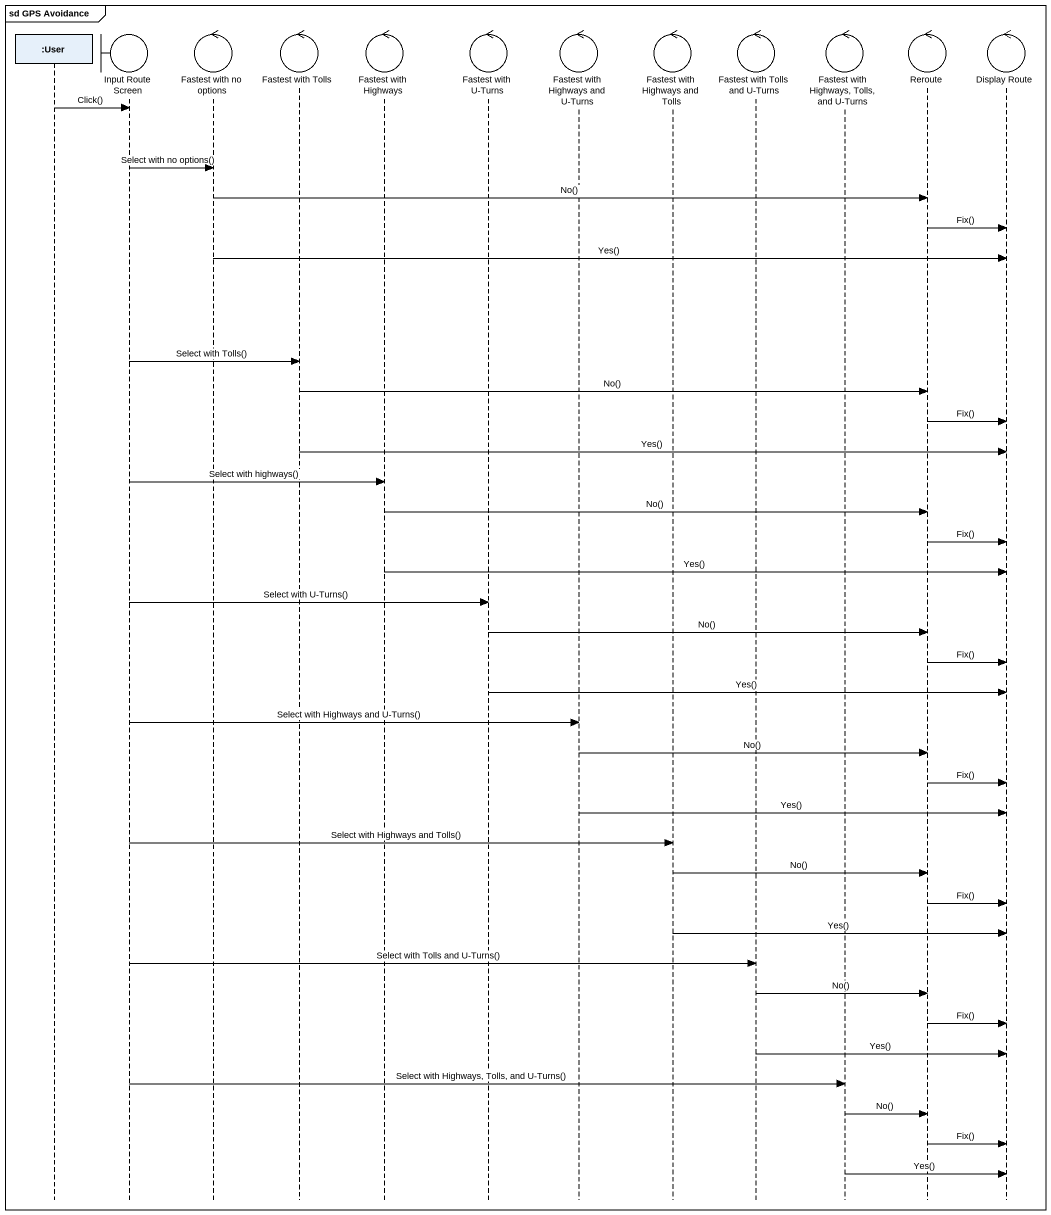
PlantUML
@startuml
mainframe sd GPS Avoidance
hide footbox
participant ":User" as User
boundary "Input Route Screen" as Input_Route_Screen
control "Fastest with no options" as Fastest_with_no_options
control "Fastest with Tolls" as Fastest_with_Tolls
control "Fastest with Highways" as Fastest_with_Highways
control "Fastest with U-Turns" as Fastest_with_U_Turns
control "Fastest with Highways and U-Turns" as Fastest_with_Highways_and_U
control "Fastest with Highways and Tolls" as Fastest_with_Highways_and
control "Fastest with Tolls and U-Turns" as Fastest_with_Tolls_and_U
control "Fastest with Highways, Tolls, and U-Turns" as Fastest_with_Highways_Tolls
control Reroute
control "Display Route" as Display_Route

User -> Input_Route_Screen : Click()
Input_Route_Screen -> Fastest_with_no_options : Select with no options()
Fastest_with_no_options -> Reroute : No()
Reroute -> Display_Route : Fix()
Fastest_with_no_options -> Display_Route : Yes()
Input_Route_Screen -> Fastest_with_Tolls : Select with Tolls()
Fastest_with_Tolls -> Reroute : No()
Reroute -> Display_Route : Fix()
Fastest_with_Tolls -> Display_Route : Yes()
Input_Route_Screen -> Fastest_with_Highways : Select with highways()
Fastest_with_Highways -> Reroute : No()
Reroute -> Display_Route : Fix()
Fastest_with_Highways -> Display_Route : Yes()
Input_Route_Screen -> Fastest_with_U_Turns : Select with U-Turns()
Fastest_with_U_Turns -> Reroute : No()
Reroute -> Display_Route : Fix()
Fastest_with_U_Turns -> Display_Route : Yes()
Input_Route_Screen -> Fastest_with_Highways_and_U : Select with Highways and U-Turns()
Fastest_with_Highways_and_U -> Reroute : No()
Reroute -> Display_Route : Fix()
Fastest_with_Highways_and_U -> Display_Route : Yes()
Input_Route_Screen -> Fastest_with_Highways_and : Select with Highways and Tolls()
Fastest_with_Highways_and -> Reroute : No()
Reroute -> Display_Route : Fix()
Fastest_with_Highways_and -> Display_Route : Yes()
Input_Route_Screen -> Fastest_with_Tolls_and_U : Select with Tolls and U-Turns()
Fastest_with_Tolls_and_U -> Reroute : No()
Reroute -> Display_Route : Fix()
Fastest_with_Tolls_and_U -> Display_Route : Yes()
Input_Route_Screen -> Fastest_with_Highways_Tolls : Select with Highways, Tolls, and U-Turns()
Fastest_with_Highways_Tolls -> Reroute : No()
Reroute -> Display_Route : Fix()
Fastest_with_Highways_Tolls -> Display_Route : Yes()
@enduml
